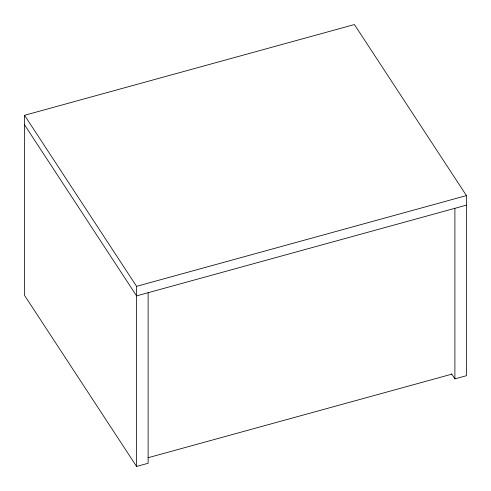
<?xml version="1.0" encoding="UTF-8"?>
<svg xmlns="http://www.w3.org/2000/svg" width="491" height="491" viewBox="0 0 491 491"><rect width="100%" height="100%" fill="white"/><g stroke="black" fill="none" stroke-linecap="round" stroke-linejoin="round"><path stroke-width="0.74" d="M148.122 292.71L148.122 463.271L136.572 466.45L24.556 295.416L24.556 115.299L354.428 24.55L466.444 195.584L466.444 375.701L454.899 378.874L451.542 373.749M24.556 115.299L136.572 286.333L466.444 195.584M466.444 205.134L136.572 295.889L24.556 124.849M148.049 457.741L451.763 374.185M454.899 208.313L454.899 378.874M136.572 286.333L136.572 466.45"/></g></svg>
